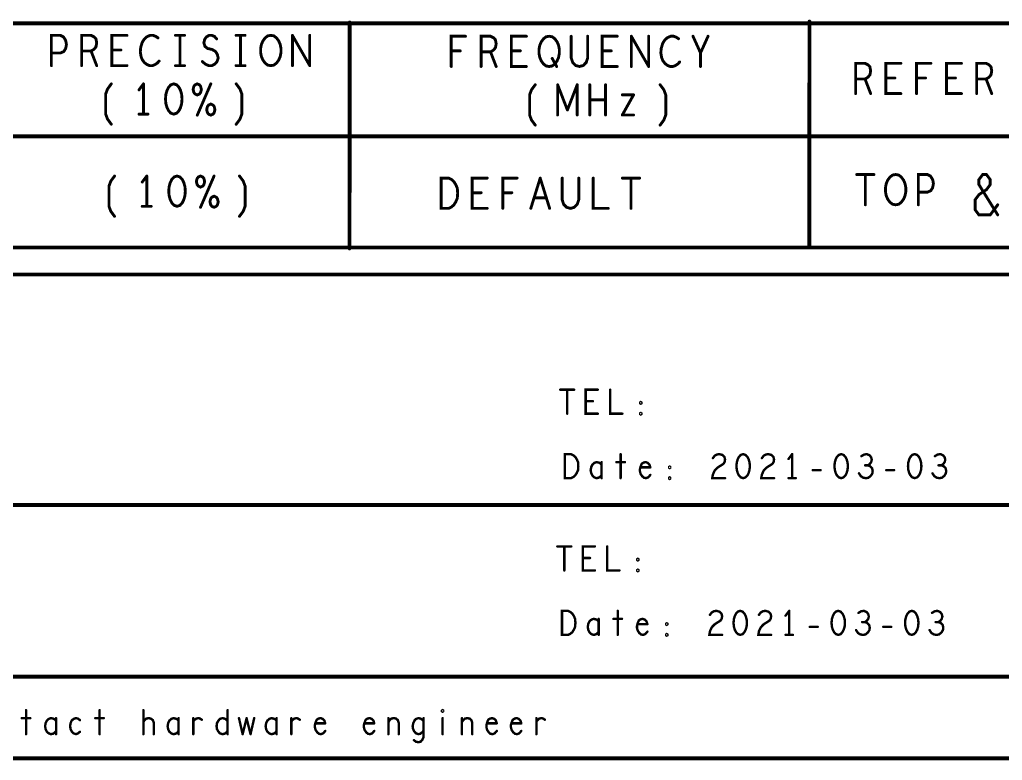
# Model space of a CAD drawing. Header units: millimetres. Extents: x 3362 to 3827, y -139 to 191.
# Drawn here: x 3708.8 to 3760.8, y -57.9 to -18.7 of the extents above; entities that cross this region are included whole.
import ezdxf

# ---------------------------------------------------------------- set-up
doc = ezdxf.new("R2010")
doc.units = ezdxf.units.MM
doc.header["$LTSCALE"] = 23.1
doc.layers.get('0').update_dxf_attribs({"linetype": 'CONTINUOUS'})

# ---------------------------------------------------------------- blocks, each defined once
blk = doc.blocks.new('PAD_R1')
at = {"const_width": 0.5}
blk.add_lwpolyline([(0.25, 0, 1), (-0.25, 0, 1)], format="xyb", close=True, dxfattribs=at)

msp = doc.modelspace()

# ---------------------------------------------------------------- linework, layer by layer
for points, const_width in [([(3781.991, -18.907), (3660.16, -18.896)], 0.203), ([(3726.272, -18.856), (3726.264, -30.8)], 0.203), ([(3750.577, -18.81), (3750.57, -30.754)], 0.203), ([(3710.502, -21.139), (3710.502, -19.538), (3710.98, -19.538), (3711.139, -19.618), (3711.258, -19.805), (3711.298, -20.018), (3711.258, -20.232), (3711.159, -20.392), (3710.98, -20.472), (3710.502, -20.472)], 0.152), ([(3712.102, -21.139), (3712.102, -19.538), (3712.6, -19.538), (3712.759, -19.618), (3712.858, -19.725), (3712.898, -19.938), (3712.858, -20.152), (3712.739, -20.285), (3712.6, -20.365), (3712.102, -20.365)], 0.152), ([(3714.499, -21.139), (3713.702, -21.139), (3713.702, -19.538), (3714.499, -19.538)], 0.152), ([(3716.138, -19.672), (3716.019, -19.592), (3715.88, -19.538), (3715.721, -19.538), (3715.541, -19.618), (3715.402, -19.752), (3715.303, -19.912), (3715.223, -20.178), (3715.203, -20.418), (3715.243, -20.658), (3715.303, -20.819), (3715.422, -20.979), (3715.562, -21.085), (3715.701, -21.139), (3715.84, -21.139), (3715.979, -21.085), (3716.099, -21.005), (3716.198, -20.899)], 0.152), ([(3717.062, -19.538), (3717.54, -19.538)], 0.152), ([(3717.301, -19.538), (3717.301, -21.139)], 0.152), ([(3718.483, -20.925), (3718.643, -21.059), (3718.822, -21.139), (3718.981, -21.139), (3719.14, -21.059), (3719.259, -20.925), (3719.319, -20.738), (3719.279, -20.552), (3719.18, -20.392), (3719.001, -20.285), (3718.762, -20.232), (3718.622, -20.125), (3718.563, -19.938), (3718.603, -19.752), (3718.702, -19.618), (3718.841, -19.538), (3718.981, -19.538), (3719.12, -19.592), (3719.239, -19.725)], 0.152), ([(3720.263, -19.538), (3720.74, -19.538)], 0.152), ([(3720.501, -19.538), (3720.501, -21.139)], 0.152), ([(3723.244, -21.139), (3723.244, -19.538)], 0.152), ([(3723.244, -19.538), (3724.159, -21.139)], 0.152), ([(3724.159, -21.139), (3724.159, -19.538)], 0.152), ([(3731.639, -21.185), (3731.639, -19.585), (3732.395, -19.585)], 0.152), ([(3733.219, -21.185), (3733.219, -19.585), (3733.717, -19.585), (3733.876, -19.665), (3733.975, -19.771), (3734.015, -19.985), (3733.975, -20.198), (3733.856, -20.331), (3733.717, -20.411), (3733.219, -20.411)], 0.152), ([(3735.615, -21.185), (3734.819, -21.185), (3734.819, -19.585), (3735.615, -19.585)], 0.152), ([(3737.98, -19.585), (3737.98, -20.731), (3738.06, -20.971), (3738.219, -21.131), (3738.418, -21.185), (3738.617, -21.131), (3738.776, -20.971), (3738.855, -20.731), (3738.855, -19.585)], 0.152), ([(3740.416, -21.185), (3739.62, -21.185), (3739.62, -19.585), (3740.416, -19.585)], 0.152), ([(3741.16, -19.585), (3742.076, -21.185)], 0.152), ([(3741.16, -21.185), (3741.16, -19.585)], 0.152), ([(3742.076, -21.185), (3742.076, -19.585)], 0.152), ([(3743.656, -19.718), (3743.537, -19.638), (3743.397, -19.585), (3743.238, -19.585), (3743.059, -19.665), (3742.92, -19.798), (3742.82, -19.958), (3742.741, -20.225), (3742.721, -20.465), (3742.761, -20.705), (3742.82, -20.865), (3742.94, -21.025), (3743.079, -21.131), (3743.218, -21.185), (3743.357, -21.185), (3743.497, -21.131), (3743.616, -21.051), (3743.716, -20.945)], 0.152), ([(3744.818, -21.185), (3744.818, -20.465), (3744.42, -19.585)], 0.152), ([(3745.217, -19.585), (3744.818, -20.465)], 0.152), ([(3714.18, -20.312), (3713.702, -20.312)], 0.152), ([(3712.6, -20.365), (3712.898, -21.139)], 0.152), ([(3732.116, -20.358), (3731.639, -20.358)], 0.152), ([(3733.717, -20.411), (3734.015, -21.185)], 0.152), ([(3735.297, -20.358), (3734.819, -20.358)], 0.152), ([(3736.977, -20.758), (3737.216, -21.185)], 0.152), ([(3740.097, -20.358), (3739.62, -20.358)], 0.152), ([(3717.062, -21.139), (3717.54, -21.139)], 0.152), ([(3720.263, -21.139), (3720.74, -21.139)], 0.152), ([(3753.017, -22.617), (3753.017, -21.017), (3753.514, -21.017), (3753.673, -21.097), (3753.773, -21.204), (3753.813, -21.417), (3753.773, -21.631), (3753.653, -21.764), (3753.514, -21.844), (3753.017, -21.844)], 0.152), ([(3755.413, -22.617), (3754.617, -22.617), (3754.617, -21.017), (3755.413, -21.017)], 0.152), ([(3756.237, -22.617), (3756.237, -21.017), (3756.993, -21.017)], 0.152), ([(3758.613, -22.617), (3757.817, -22.617), (3757.817, -21.017), (3758.613, -21.017)], 0.152), ([(3759.417, -22.617), (3759.417, -21.017), (3759.915, -21.017), (3760.074, -21.097), (3760.174, -21.204), (3760.213, -21.417), (3760.174, -21.631), (3760.054, -21.764), (3759.915, -21.844), (3759.417, -21.844)], 0.152), ([(3753.514, -21.844), (3753.813, -22.617)], 0.152), ([(3755.094, -21.791), (3754.617, -21.791)], 0.152), ([(3756.715, -21.791), (3756.237, -21.791)], 0.152), ([(3758.295, -21.791), (3757.817, -21.791)], 0.152), ([(3759.915, -21.844), (3760.213, -22.617)], 0.152), ([(3713.671, -24.237), (3713.473, -23.97), (3713.373, -23.703), (3713.373, -22.636), (3713.473, -22.37), (3713.671, -22.103)], 0.152), ([(3715.371, -22.103), (3715.132, -22.423)], 0.152), ([(3715.371, -23.703), (3715.371, -22.103)], 0.152), ([(3718.214, -23.757), (3718.93, -22.103)], 0.152), ([(3720.271, -24.237), (3720.47, -23.97), (3720.57, -23.703), (3720.57, -22.636), (3720.47, -22.37), (3720.271, -22.103)], 0.152), ([(3736.081, -24.283), (3735.883, -24.016), (3735.783, -23.749), (3735.783, -22.683), (3735.883, -22.416), (3736.081, -22.149)], 0.152), ([(3737.264, -22.149), (3737.781, -23.483)], 0.152), ([(3737.264, -23.749), (3737.264, -22.149)], 0.152), ([(3737.781, -23.483), (3738.299, -22.149)], 0.152), ([(3738.299, -22.149), (3738.299, -23.749)], 0.152), ([(3738.964, -23.749), (3738.964, -22.149)], 0.152), ([(3739.799, -22.149), (3739.799, -23.749)], 0.152), ([(3742.681, -24.283), (3742.88, -24.016), (3742.98, -23.749), (3742.98, -22.683), (3742.88, -22.416), (3742.681, -22.149)], 0.152), ([(3741.28, -22.683), (3740.683, -23.749)], 0.152), ([(3740.683, -22.683), (3741.28, -22.683)], 0.152), ([(3739.799, -22.949), (3738.964, -22.949)], 0.152), ([(3715.132, -23.703), (3715.61, -23.703)], 0.152), ([(3740.683, -23.749), (3741.28, -23.749)], 0.152), ([(3660.145, -24.875), (3777.874, -24.875)], 0.203), ([(3781.988, -24.875), (3660.145, -24.875)], 0.203), ([(3713.844, -29.107), (3713.645, -28.841), (3713.546, -28.574), (3713.546, -27.507), (3713.645, -27.24), (3713.844, -26.974)], 0.152), ([(3715.544, -26.974), (3715.305, -27.294)], 0.152), ([(3715.544, -28.574), (3715.544, -26.974)], 0.152), ([(3718.386, -28.627), (3719.102, -26.974)], 0.152), ([(3720.444, -29.107), (3720.643, -28.841), (3720.742, -28.574), (3720.742, -27.507), (3720.643, -27.24), (3720.444, -26.974)], 0.152), ([(3733.541, -28.685), (3732.745, -28.685), (3732.745, -27.084), (3733.541, -27.084)], 0.152), ([(3734.365, -28.685), (3734.365, -27.084), (3735.121, -27.084)], 0.152), ([(3735.846, -28.685), (3736.343, -27.084)], 0.152), ([(3736.343, -27.084), (3736.841, -28.685)], 0.152), ([(3737.506, -27.084), (3737.506, -28.231), (3737.585, -28.471), (3737.745, -28.631), (3737.943, -28.685), (3738.142, -28.631), (3738.302, -28.471), (3738.381, -28.231), (3738.381, -27.084)], 0.152), ([(3739.146, -27.084), (3739.146, -28.685), (3739.942, -28.685)], 0.152), ([(3740.686, -27.084), (3741.602, -27.084)], 0.152), ([(3741.144, -27.084), (3741.144, -28.685)], 0.152), ([(3753.075, -26.895), (3753.99, -26.895)], 0.152), ([(3753.533, -26.895), (3753.533, -28.495)], 0.152), ([(3756.335, -28.495), (3756.335, -26.895), (3756.813, -26.895), (3756.972, -26.975), (3757.091, -27.162), (3757.131, -27.375), (3757.091, -27.588), (3756.992, -27.748), (3756.813, -27.828), (3756.335, -27.828)], 0.152), ([(3760.53, -29.029), (3759.536, -27.428), (3759.536, -27.162), (3759.735, -26.895), (3759.934, -26.895), (3760.132, -27.162), (3760.132, -27.428), (3759.934, -27.695), (3759.536, -27.962), (3759.337, -28.228), (3759.337, -28.762), (3759.536, -29.029), (3760.132, -29.029), (3760.53, -28.495)], 0.152), ([(3733.222, -27.858), (3732.745, -27.858)], 0.152), ([(3734.843, -27.858), (3734.365, -27.858)], 0.152), ([(3736.662, -28.125), (3736.025, -28.125)], 0.152), ([(3715.305, -28.574), (3715.782, -28.574)], 0.152), ([(3781.986, -30.754), (3660.375, -30.754)], 0.203), ([(3660.281, -32.176), (3782.1, -32.176)], 0.203), ([(3737.402, -38.268), (3738.142, -38.268)], 0.127), ([(3737.772, -38.268), (3737.772, -39.538)], 0.127), ([(3739.389, -39.538), (3738.746, -39.538), (3738.746, -38.268), (3739.389, -38.268)], 0.127), ([(3740.041, -38.268), (3740.041, -39.538), (3740.685, -39.538)], 0.127), ([(3739.132, -38.882), (3738.746, -38.882)], 0.127), ([(3739.589, -42.247), (3739.525, -42.162), (3739.429, -42.12), (3739.316, -42.099), (3739.203, -42.141), (3739.107, -42.226), (3739.043, -42.353), (3739.01, -42.522), (3739.043, -42.691), (3739.107, -42.818), (3739.203, -42.903), (3739.316, -42.945), (3739.429, -42.924), (3739.525, -42.861), (3739.589, -42.776)], 0.127), ([(3739.589, -42.945), (3739.589, -42.099)], 0.127), ([(3740.37, -42.099), (3740.821, -42.099)], 0.127), ([(3740.595, -41.675), (3740.595, -42.945)], 0.127), ([(3742.164, -42.374), (3742.116, -42.226), (3742.035, -42.141), (3741.923, -42.099), (3741.81, -42.12), (3741.714, -42.183), (3741.649, -42.332), (3741.617, -42.459), (3741.617, -42.586), (3741.649, -42.713), (3741.73, -42.84), (3741.826, -42.924), (3741.939, -42.945), (3742.051, -42.903), (3742.164, -42.776)], 0.127), ([(3745.471, -41.887), (3745.568, -41.76), (3745.68, -41.697), (3745.809, -41.675), (3745.97, -41.718), (3746.082, -41.824), (3746.115, -41.951), (3746.099, -42.078), (3746.034, -42.183), (3745.713, -42.395), (3745.568, -42.543), (3745.471, -42.755), (3745.439, -42.945), (3746.115, -42.945)], 0.127), ([(3748.062, -41.887), (3748.159, -41.76), (3748.271, -41.697), (3748.4, -41.675), (3748.561, -41.718), (3748.673, -41.824), (3748.705, -41.951), (3748.689, -42.078), (3748.625, -42.183), (3748.303, -42.395), (3748.159, -42.543), (3748.062, -42.755), (3748.03, -42.945), (3748.705, -42.945)], 0.127), ([(3749.663, -41.675), (3749.47, -41.929)], 0.127), ([(3749.663, -42.945), (3749.663, -41.675)], 0.127), ([(3753.662, -42.268), (3753.758, -42.205), (3753.839, -42.099), (3753.871, -41.972), (3753.839, -41.845), (3753.758, -41.739), (3753.613, -41.675), (3753.469, -41.697), (3753.324, -41.781)], 0.127), ([(3757.548, -42.268), (3757.644, -42.205), (3757.725, -42.099), (3757.757, -41.972), (3757.725, -41.845), (3757.644, -41.739), (3757.5, -41.675), (3757.355, -41.697), (3757.21, -41.781)], 0.127), ([(3741.649, -42.374), (3742.164, -42.374)], 0.127), ([(3750.749, -42.522), (3751.167, -42.522)], 0.127), ([(3753.195, -42.691), (3753.292, -42.84), (3753.42, -42.924), (3753.565, -42.945), (3753.694, -42.924), (3753.823, -42.818), (3753.903, -42.691), (3753.919, -42.564), (3753.887, -42.416), (3753.775, -42.31), (3753.662, -42.268), (3753.517, -42.268)], 0.127), ([(3754.636, -42.522), (3755.054, -42.522)], 0.127), ([(3757.082, -42.691), (3757.178, -42.84), (3757.307, -42.924), (3757.451, -42.945), (3757.58, -42.924), (3757.709, -42.818), (3757.789, -42.691), (3757.806, -42.564), (3757.773, -42.416), (3757.661, -42.31), (3757.548, -42.268), (3757.403, -42.268)], 0.127), ([(3749.47, -42.945), (3749.856, -42.945)], 0.127), ([(3660.281, -44.368), (3782.1, -44.368)], 0.203), ([(3737.248, -46.553), (3737.988, -46.553)], 0.127), ([(3737.618, -46.553), (3737.618, -47.823)], 0.127), ([(3739.235, -47.823), (3738.591, -47.823), (3738.591, -46.553), (3739.235, -46.553)], 0.127), ([(3739.887, -46.553), (3739.887, -47.823), (3740.53, -47.823)], 0.127), ([(3738.977, -47.167), (3738.591, -47.167)], 0.127), ([(3739.435, -50.532), (3739.37, -50.447), (3739.274, -50.405), (3739.161, -50.384), (3739.049, -50.426), (3738.952, -50.511), (3738.888, -50.638), (3738.856, -50.807), (3738.888, -50.976), (3738.952, -51.103), (3739.049, -51.188), (3739.161, -51.23), (3739.274, -51.209), (3739.37, -51.146), (3739.435, -51.061)], 0.127), ([(3739.435, -51.23), (3739.435, -50.384)], 0.127), ([(3740.215, -50.384), (3740.666, -50.384)], 0.127), ([(3740.441, -49.96), (3740.441, -51.23)], 0.127), ([(3742.01, -50.659), (3741.961, -50.511), (3741.881, -50.426), (3741.768, -50.384), (3741.655, -50.405), (3741.559, -50.468), (3741.495, -50.617), (3741.462, -50.744), (3741.462, -50.871), (3741.495, -50.998), (3741.575, -51.125), (3741.672, -51.209), (3741.784, -51.23), (3741.897, -51.188), (3742.01, -51.061)], 0.127), ([(3745.317, -50.172), (3745.413, -50.045), (3745.526, -49.982), (3745.654, -49.96), (3745.815, -50.003), (3745.928, -50.109), (3745.96, -50.236), (3745.944, -50.363), (3745.879, -50.468), (3745.558, -50.68), (3745.413, -50.828), (3745.317, -51.04), (3745.284, -51.23), (3745.96, -51.23)], 0.127), ([(3747.907, -50.172), (3748.004, -50.045), (3748.116, -49.982), (3748.245, -49.96), (3748.406, -50.003), (3748.519, -50.109), (3748.551, -50.236), (3748.535, -50.363), (3748.47, -50.468), (3748.149, -50.68), (3748.004, -50.828), (3747.907, -51.04), (3747.875, -51.23), (3748.551, -51.23)], 0.127), ([(3749.508, -49.96), (3749.315, -50.214)], 0.127), ([(3749.508, -51.23), (3749.508, -49.96)], 0.127), ([(3753.507, -50.553), (3753.604, -50.49), (3753.684, -50.384), (3753.716, -50.257), (3753.684, -50.13), (3753.604, -50.024), (3753.459, -49.96), (3753.314, -49.982), (3753.169, -50.066)], 0.127), ([(3757.393, -50.553), (3757.49, -50.49), (3757.57, -50.384), (3757.603, -50.257), (3757.57, -50.13), (3757.49, -50.024), (3757.345, -49.96), (3757.2, -49.982), (3757.055, -50.066)], 0.127), ([(3741.495, -50.659), (3742.01, -50.659)], 0.127), ([(3750.595, -50.807), (3751.013, -50.807)], 0.127), ([(3753.041, -50.976), (3753.137, -51.125), (3753.266, -51.209), (3753.411, -51.23), (3753.539, -51.209), (3753.668, -51.103), (3753.748, -50.976), (3753.765, -50.849), (3753.732, -50.701), (3753.62, -50.595), (3753.507, -50.553), (3753.362, -50.553)], 0.127), ([(3754.481, -50.807), (3754.899, -50.807)], 0.127), ([(3756.927, -50.976), (3757.023, -51.125), (3757.152, -51.209), (3757.297, -51.23), (3757.426, -51.209), (3757.554, -51.103), (3757.635, -50.976), (3757.651, -50.849), (3757.619, -50.701), (3757.506, -50.595), (3757.393, -50.553), (3757.248, -50.553)], 0.127), ([(3749.315, -51.23), (3749.701, -51.23)], 0.127), ([(3660.281, -53.443), (3782.1, -53.443)], 0.203), ([(3782.1, -57.761), (3660.281, -57.761), (3660.281, -53.443)], 0.203), ([(3708.937, -55.632), (3709.388, -55.632)], 0.127), ([(3709.163, -55.209), (3709.163, -56.479)], 0.127), ([(3710.748, -55.78), (3710.683, -55.696), (3710.587, -55.653), (3710.474, -55.632), (3710.362, -55.674), (3710.265, -55.759), (3710.201, -55.886), (3710.169, -56.055), (3710.201, -56.225), (3710.265, -56.352), (3710.362, -56.436), (3710.474, -56.479), (3710.587, -56.458), (3710.683, -56.394), (3710.748, -56.309)], 0.127), ([(3710.748, -56.479), (3710.748, -55.632)], 0.127), ([(3712.011, -55.738), (3711.898, -55.653), (3711.802, -55.632), (3711.673, -55.674), (3711.576, -55.759), (3711.512, -55.907), (3711.496, -56.055), (3711.512, -56.204), (3711.576, -56.331), (3711.673, -56.436), (3711.802, -56.479), (3711.914, -56.436), (3712.011, -56.352)], 0.127), ([(3712.824, -55.632), (3713.274, -55.632)], 0.127), ([(3713.049, -55.209), (3713.049, -56.479)], 0.127), ([(3715.366, -56.479), (3715.366, -55.209)], 0.127), ([(3715.366, -55.823), (3715.447, -55.717), (3715.527, -55.653), (3715.656, -55.632), (3715.752, -55.653), (3715.865, -55.738), (3715.913, -55.865), (3715.913, -56.479)], 0.127), ([(3717.225, -55.78), (3717.16, -55.696), (3717.064, -55.653), (3716.951, -55.632), (3716.839, -55.674), (3716.742, -55.759), (3716.678, -55.886), (3716.646, -56.055), (3716.678, -56.225), (3716.742, -56.352), (3716.839, -56.436), (3716.951, -56.479), (3717.064, -56.458), (3717.16, -56.394), (3717.225, -56.309)], 0.127), ([(3717.225, -56.479), (3717.225, -55.632)], 0.127), ([(3718.005, -55.801), (3718.086, -55.717), (3718.166, -55.653), (3718.279, -55.632), (3718.359, -55.653), (3718.456, -55.717)], 0.127), ([(3718.005, -56.479), (3718.005, -55.632)], 0.127), ([(3719.815, -56.288), (3719.751, -56.394), (3719.655, -56.458), (3719.542, -56.479), (3719.413, -56.436), (3719.317, -56.331), (3719.252, -56.204), (3719.236, -56.055), (3719.252, -55.907), (3719.317, -55.78), (3719.413, -55.674), (3719.542, -55.632), (3719.655, -55.653), (3719.735, -55.696), (3719.815, -55.78)], 0.127), ([(3719.815, -55.209), (3719.815, -56.479)], 0.127), ([(3720.419, -55.632), (3720.612, -56.479)], 0.127), ([(3720.612, -56.479), (3720.821, -55.632)], 0.127), ([(3720.821, -55.632), (3721.03, -56.479)], 0.127), ([(3721.03, -56.479), (3721.223, -55.632)], 0.127), ([(3722.406, -55.78), (3722.342, -55.696), (3722.246, -55.653), (3722.133, -55.632), (3722.02, -55.674), (3721.924, -55.759), (3721.859, -55.886), (3721.827, -56.055), (3721.859, -56.225), (3721.924, -56.352), (3722.02, -56.436), (3722.133, -56.479), (3722.246, -56.458), (3722.342, -56.394), (3722.406, -56.309)], 0.127), ([(3722.406, -56.479), (3722.406, -55.632)], 0.127), ([(3723.187, -55.801), (3723.267, -55.717), (3723.348, -55.653), (3723.46, -55.632), (3723.541, -55.653), (3723.637, -55.717)], 0.127), ([(3723.187, -56.479), (3723.187, -55.632)], 0.127), ([(3724.981, -55.907), (3724.933, -55.759), (3724.852, -55.674), (3724.74, -55.632), (3724.627, -55.653), (3724.53, -55.717), (3724.466, -55.865), (3724.434, -55.992), (3724.434, -56.119), (3724.466, -56.246), (3724.547, -56.373), (3724.643, -56.458), (3724.756, -56.479), (3724.868, -56.436), (3724.981, -56.309)], 0.127), ([(3727.572, -55.907), (3727.524, -55.759), (3727.443, -55.674), (3727.331, -55.632), (3727.218, -55.653), (3727.121, -55.717), (3727.057, -55.865), (3727.025, -55.992), (3727.025, -56.119), (3727.057, -56.246), (3727.138, -56.373), (3727.234, -56.458), (3727.347, -56.479), (3727.459, -56.436), (3727.572, -56.309)], 0.127), ([(3728.32, -55.844), (3728.385, -55.738), (3728.481, -55.653), (3728.61, -55.632), (3728.723, -55.653), (3728.819, -55.738), (3728.867, -55.886), (3728.867, -56.479)], 0.127), ([(3728.32, -56.479), (3728.32, -55.632)], 0.127), ([(3730.179, -55.801), (3730.114, -55.717), (3730.018, -55.653), (3729.905, -55.632), (3729.777, -55.674), (3729.696, -55.759), (3729.632, -55.907), (3729.6, -56.055), (3729.616, -56.182), (3729.68, -56.331), (3729.777, -56.436), (3729.905, -56.479), (3730.002, -56.458), (3730.114, -56.373), (3730.179, -56.288)], 0.127), ([(3729.664, -56.796), (3729.777, -56.881), (3729.905, -56.902), (3730.018, -56.881), (3730.114, -56.775), (3730.179, -56.627), (3730.179, -55.632)], 0.127), ([(3731.185, -55.632), (3731.185, -56.479)], 0.127), ([(3732.206, -55.844), (3732.271, -55.738), (3732.367, -55.653), (3732.496, -55.632), (3732.609, -55.653), (3732.705, -55.738), (3732.753, -55.886), (3732.753, -56.479)], 0.127), ([(3732.206, -56.479), (3732.206, -55.632)], 0.127), ([(3734.049, -55.907), (3734.001, -55.759), (3733.92, -55.674), (3733.808, -55.632), (3733.695, -55.653), (3733.598, -55.717), (3733.534, -55.865), (3733.502, -55.992), (3733.502, -56.119), (3733.534, -56.246), (3733.615, -56.373), (3733.711, -56.458), (3733.824, -56.479), (3733.936, -56.436), (3734.049, -56.309)], 0.127), ([(3735.344, -55.907), (3735.296, -55.759), (3735.216, -55.674), (3735.103, -55.632), (3734.99, -55.653), (3734.894, -55.717), (3734.829, -55.865), (3734.797, -55.992), (3734.797, -56.119), (3734.829, -56.246), (3734.91, -56.373), (3735.006, -56.458), (3735.119, -56.479), (3735.232, -56.436), (3735.344, -56.309)], 0.127), ([(3736.141, -55.801), (3736.221, -55.717), (3736.302, -55.653), (3736.414, -55.632), (3736.495, -55.653), (3736.591, -55.717)], 0.127), ([(3736.141, -56.479), (3736.141, -55.632)], 0.127), ([(3724.466, -55.907), (3724.981, -55.907)], 0.127), ([(3727.057, -55.907), (3727.572, -55.907)], 0.127), ([(3733.534, -55.907), (3734.049, -55.907)], 0.127), ([(3734.829, -55.907), (3735.344, -55.907)], 0.127)]:
    msp.add_lwpolyline(points, dxfattribs=dict(const_width=const_width))
for points, const_width in [([(3722.101, -21.139), (3721.942, -21.112), (3721.803, -21.005), (3721.684, -20.845), (3721.604, -20.658), (3721.564, -20.445), (3721.564, -20.232), (3721.604, -20.018), (3721.684, -19.832), (3721.803, -19.672), (3721.942, -19.565), (3722.101, -19.538), (3722.261, -19.565), (3722.4, -19.672), (3722.519, -19.832), (3722.599, -20.018), (3722.639, -20.232), (3722.639, -20.445), (3722.599, -20.658), (3722.519, -20.845), (3722.4, -21.005), (3722.261, -21.112)], 0.152), ([(3736.817, -21.185), (3736.658, -21.158), (3736.519, -21.051), (3736.4, -20.891), (3736.32, -20.705), (3736.28, -20.491), (3736.28, -20.278), (3736.32, -20.065), (3736.4, -19.878), (3736.519, -19.718), (3736.658, -19.611), (3736.817, -19.585), (3736.977, -19.611), (3737.116, -19.718), (3737.235, -19.878), (3737.315, -20.065), (3737.355, -20.278), (3737.355, -20.491), (3737.315, -20.705), (3737.235, -20.891), (3737.116, -21.051), (3736.977, -21.158)], 0.152), ([(3716.971, -22.103), (3716.812, -22.156), (3716.693, -22.29), (3716.613, -22.45), (3716.554, -22.663), (3716.534, -22.903), (3716.554, -23.143), (3716.613, -23.356), (3716.693, -23.516), (3716.812, -23.65), (3716.971, -23.703), (3717.131, -23.65), (3717.25, -23.516), (3717.33, -23.356), (3717.389, -23.143), (3717.409, -22.903), (3717.389, -22.663), (3717.33, -22.45), (3717.25, -22.29), (3717.131, -22.156)], 0.152), ([(3718.214, -22.103), (3718.094, -22.156), (3718.034, -22.236), (3717.995, -22.396), (3718.034, -22.556), (3718.094, -22.636), (3718.214, -22.69), (3718.333, -22.636), (3718.393, -22.556), (3718.432, -22.396), (3718.393, -22.236), (3718.333, -22.156)], 0.152), ([(3718.93, -23.17), (3718.81, -23.223), (3718.751, -23.303), (3718.711, -23.463), (3718.751, -23.623), (3718.81, -23.703), (3718.93, -23.757), (3719.049, -23.703), (3719.109, -23.623), (3719.149, -23.463), (3719.109, -23.303), (3719.049, -23.223)], 0.152), ([(3717.144, -26.974), (3716.985, -27.027), (3716.865, -27.16), (3716.786, -27.32), (3716.726, -27.534), (3716.706, -27.774), (3716.726, -28.014), (3716.786, -28.227), (3716.865, -28.387), (3716.985, -28.521), (3717.144, -28.574), (3717.303, -28.521), (3717.423, -28.387), (3717.502, -28.227), (3717.562, -28.014), (3717.582, -27.774), (3717.562, -27.534), (3717.502, -27.32), (3717.423, -27.16), (3717.303, -27.027)], 0.152), ([(3718.386, -26.974), (3718.267, -27.027), (3718.207, -27.107), (3718.167, -27.267), (3718.207, -27.427), (3718.267, -27.507), (3718.386, -27.56), (3718.505, -27.507), (3718.565, -27.427), (3718.605, -27.267), (3718.565, -27.107), (3718.505, -27.027)], 0.152), ([(3731.105, -28.685), (3731.105, -27.084), (3731.503, -27.084), (3731.662, -27.164), (3731.781, -27.271), (3731.881, -27.431), (3731.961, -27.618), (3731.98, -27.885), (3731.961, -28.151), (3731.881, -28.338), (3731.781, -28.498), (3731.662, -28.605), (3731.503, -28.685)], 0.152), ([(3755.133, -28.495), (3754.974, -28.468), (3754.834, -28.362), (3754.715, -28.202), (3754.636, -28.015), (3754.596, -27.802), (3754.596, -27.588), (3754.636, -27.375), (3754.715, -27.188), (3754.834, -27.028), (3754.974, -26.922), (3755.133, -26.895), (3755.292, -26.922), (3755.431, -27.028), (3755.551, -27.188), (3755.63, -27.375), (3755.67, -27.588), (3755.67, -27.802), (3755.63, -28.015), (3755.551, -28.202), (3755.431, -28.362), (3755.292, -28.468)], 0.152), ([(3719.102, -28.04), (3718.983, -28.094), (3718.923, -28.174), (3718.883, -28.334), (3718.923, -28.494), (3718.983, -28.574), (3719.102, -28.627), (3719.222, -28.574), (3719.281, -28.494), (3719.321, -28.334), (3719.281, -28.174), (3719.222, -28.094)], 0.152), ([(3741.658, -39.009), (3741.626, -38.988), (3741.626, -38.946), (3741.658, -38.924), (3741.691, -38.946), (3741.691, -38.988)], 0.127), ([(3741.658, -39.581), (3741.626, -39.559), (3741.626, -39.517), (3741.658, -39.496), (3741.691, -39.517), (3741.691, -39.559)], 0.127), ([(3737.651, -42.945), (3737.651, -41.675), (3737.972, -41.675), (3738.101, -41.739), (3738.197, -41.824), (3738.278, -41.951), (3738.342, -42.099), (3738.358, -42.31), (3738.342, -42.522), (3738.278, -42.67), (3738.197, -42.797), (3738.101, -42.882), (3737.972, -42.945)], 0.127), ([(3747.072, -41.675), (3746.943, -41.718), (3746.847, -41.824), (3746.783, -41.951), (3746.734, -42.12), (3746.718, -42.31), (3746.734, -42.501), (3746.783, -42.67), (3746.847, -42.797), (3746.943, -42.903), (3747.072, -42.945), (3747.201, -42.903), (3747.298, -42.797), (3747.362, -42.67), (3747.41, -42.501), (3747.426, -42.31), (3747.41, -42.12), (3747.362, -41.951), (3747.298, -41.824), (3747.201, -41.718)], 0.127), ([(3752.254, -41.675), (3752.125, -41.718), (3752.029, -41.824), (3751.964, -41.951), (3751.916, -42.12), (3751.9, -42.31), (3751.916, -42.501), (3751.964, -42.67), (3752.029, -42.797), (3752.125, -42.903), (3752.254, -42.945), (3752.383, -42.903), (3752.479, -42.797), (3752.543, -42.67), (3752.592, -42.501), (3752.608, -42.31), (3752.592, -42.12), (3752.543, -41.951), (3752.479, -41.824), (3752.383, -41.718)], 0.127), ([(3756.14, -41.675), (3756.011, -41.718), (3755.915, -41.824), (3755.85, -41.951), (3755.802, -42.12), (3755.786, -42.31), (3755.802, -42.501), (3755.85, -42.67), (3755.915, -42.797), (3756.011, -42.903), (3756.14, -42.945), (3756.269, -42.903), (3756.365, -42.797), (3756.43, -42.67), (3756.478, -42.501), (3756.494, -42.31), (3756.478, -42.12), (3756.43, -41.951), (3756.365, -41.824), (3756.269, -41.718)], 0.127), ([(3743.186, -42.416), (3743.154, -42.395), (3743.154, -42.353), (3743.186, -42.332), (3743.218, -42.353), (3743.218, -42.395)], 0.127), ([(3743.186, -42.988), (3743.154, -42.967), (3743.154, -42.924), (3743.186, -42.903), (3743.218, -42.924), (3743.218, -42.967)], 0.127), ([(3741.504, -47.294), (3741.472, -47.273), (3741.472, -47.231), (3741.504, -47.209), (3741.536, -47.231), (3741.536, -47.273)], 0.127), ([(3741.504, -47.866), (3741.472, -47.844), (3741.472, -47.802), (3741.504, -47.781), (3741.536, -47.802), (3741.536, -47.844)], 0.127), ([(3737.496, -51.23), (3737.496, -49.96), (3737.817, -49.96), (3737.946, -50.024), (3738.043, -50.109), (3738.123, -50.236), (3738.188, -50.384), (3738.204, -50.595), (3738.188, -50.807), (3738.123, -50.955), (3738.043, -51.082), (3737.946, -51.167), (3737.817, -51.23)], 0.127), ([(3746.918, -49.96), (3746.789, -50.003), (3746.692, -50.109), (3746.628, -50.236), (3746.58, -50.405), (3746.564, -50.595), (3746.58, -50.786), (3746.628, -50.955), (3746.692, -51.082), (3746.789, -51.188), (3746.918, -51.23), (3747.046, -51.188), (3747.143, -51.082), (3747.207, -50.955), (3747.255, -50.786), (3747.271, -50.595), (3747.255, -50.405), (3747.207, -50.236), (3747.143, -50.109), (3747.046, -50.003)], 0.127), ([(3752.099, -49.96), (3751.97, -50.003), (3751.874, -50.109), (3751.81, -50.236), (3751.761, -50.405), (3751.745, -50.595), (3751.761, -50.786), (3751.81, -50.955), (3751.874, -51.082), (3751.97, -51.188), (3752.099, -51.23), (3752.228, -51.188), (3752.324, -51.082), (3752.389, -50.955), (3752.437, -50.786), (3752.453, -50.595), (3752.437, -50.405), (3752.389, -50.236), (3752.324, -50.109), (3752.228, -50.003)], 0.127), ([(3755.985, -49.96), (3755.857, -50.003), (3755.76, -50.109), (3755.696, -50.236), (3755.648, -50.405), (3755.632, -50.595), (3755.648, -50.786), (3755.696, -50.955), (3755.76, -51.082), (3755.857, -51.188), (3755.985, -51.23), (3756.114, -51.188), (3756.211, -51.082), (3756.275, -50.955), (3756.323, -50.786), (3756.339, -50.595), (3756.323, -50.405), (3756.275, -50.236), (3756.211, -50.109), (3756.114, -50.003)], 0.127), ([(3743.031, -50.701), (3742.999, -50.68), (3742.999, -50.638), (3743.031, -50.617), (3743.064, -50.638), (3743.064, -50.68)], 0.127), ([(3743.031, -51.273), (3742.999, -51.252), (3742.999, -51.209), (3743.031, -51.188), (3743.064, -51.209), (3743.064, -51.252)], 0.127), ([(3731.185, -55.293), (3731.152, -55.272), (3731.152, -55.23), (3731.185, -55.209), (3731.217, -55.23), (3731.217, -55.272)], 0.127)]:
    msp.add_lwpolyline(points, close=True, dxfattribs=dict(const_width=const_width))

# ---------------------------------------------------------------- block references
for p, xscale, yscale in [((3726.272, -18.856), 0.2032, 0.2032), ((3750.577, -18.81), 0.2032, 0.2032), ((3714.499, -19.538), 0.1524, 0.1524), ((3716.138, -19.672), 0.1524, 0.1524), ((3717.062, -19.538), 0.1524, 0.1524), ((3717.301, -19.538), 0.1524, 0.1524), ((3717.54, -19.538), 0.1524, 0.1524), ((3719.239, -19.725), 0.1524, 0.1524), ((3720.263, -19.538), 0.1524, 0.1524), ((3720.501, -19.538), 0.1524, 0.1524), ((3720.74, -19.538), 0.1524, 0.1524), ((3723.244, -19.538), 0.1524, 0.1524), ((3723.244, -19.538), 0.1524, 0.1524), ((3724.159, -19.538), 0.1524, 0.1524), ((3732.395, -19.585), 0.1524, 0.1524), ((3735.615, -19.585), 0.1524, 0.1524), ((3737.98, -19.585), 0.1524, 0.1524), ((3738.855, -19.585), 0.1524, 0.1524), ((3740.416, -19.585), 0.1524, 0.1524), ((3741.16, -19.585), 0.1524, 0.1524), ((3741.16, -19.585), 0.1524, 0.1524), ((3742.076, -19.585), 0.1524, 0.1524), ((3743.656, -19.718), 0.1524, 0.1524), ((3744.42, -19.585), 0.1524, 0.1524), ((3745.217, -19.585), 0.1524, 0.1524), ((3713.702, -20.312), 0.1524, 0.1524), ((3714.18, -20.312), 0.1524, 0.1524), ((3710.502, -20.472), 0.1524, 0.1524), ((3712.102, -20.365), 0.1524, 0.1524), ((3712.6, -20.365), 0.1524, 0.1524), ((3731.639, -20.358), 0.1524, 0.1524), ((3732.116, -20.358), 0.1524, 0.1524), ((3733.219, -20.411), 0.1524, 0.1524), ((3733.717, -20.411), 0.1524, 0.1524), ((3734.819, -20.358), 0.1524, 0.1524), ((3735.297, -20.358), 0.1524, 0.1524), ((3736.977, -20.758), 0.1524, 0.1524), ((3739.62, -20.358), 0.1524, 0.1524), ((3740.097, -20.358), 0.1524, 0.1524), ((3744.818, -20.465), 0.1524, 0.1524), ((3710.502, -21.139), 0.1524, 0.1524), ((3712.102, -21.139), 0.1524, 0.1524), ((3712.898, -21.139), 0.1524, 0.1524), ((3714.499, -21.139), 0.1524, 0.1524), ((3716.198, -20.899), 0.1524, 0.1524), ((3717.062, -21.139), 0.1524, 0.1524), ((3717.301, -21.139), 0.1524, 0.1524), ((3717.54, -21.139), 0.1524, 0.1524), ((3718.483, -20.925), 0.1524, 0.1524), ((3720.263, -21.139), 0.1524, 0.1524), ((3720.501, -21.139), 0.1524, 0.1524), ((3720.74, -21.139), 0.1524, 0.1524), ((3723.244, -21.139), 0.1524, 0.1524), ((3724.159, -21.139), 0.1524, 0.1524), ((3724.159, -21.139), 0.1524, 0.1524), ((3731.639, -21.185), 0.1524, 0.1524), ((3733.219, -21.185), 0.1524, 0.1524), ((3734.015, -21.185), 0.1524, 0.1524), ((3735.615, -21.185), 0.1524, 0.1524), ((3737.216, -21.185), 0.1524, 0.1524), ((3740.416, -21.185), 0.1524, 0.1524), ((3741.16, -21.185), 0.1524, 0.1524), ((3742.076, -21.185), 0.1524, 0.1524), ((3742.076, -21.185), 0.1524, 0.1524), ((3743.716, -20.945), 0.1524, 0.1524), ((3744.818, -21.185), 0.1524, 0.1524), ((3755.413, -21.017), 0.1524, 0.1524), ((3756.993, -21.017), 0.1524, 0.1524), ((3758.613, -21.017), 0.1524, 0.1524), ((3753.017, -21.844), 0.1524, 0.1524), ((3753.514, -21.844), 0.1524, 0.1524), ((3754.617, -21.791), 0.1524, 0.1524), ((3755.094, -21.791), 0.1524, 0.1524), ((3756.237, -21.791), 0.1524, 0.1524), ((3756.715, -21.791), 0.1524, 0.1524), ((3757.817, -21.791), 0.1524, 0.1524), ((3758.295, -21.791), 0.1524, 0.1524), ((3759.417, -21.844), 0.1524, 0.1524), ((3759.915, -21.844), 0.1524, 0.1524), ((3713.671, -22.103), 0.1524, 0.1524), ((3715.371, -22.103), 0.1524, 0.1524), ((3715.371, -22.103), 0.1524, 0.1524), ((3718.93, -22.103), 0.1524, 0.1524), ((3720.271, -22.103), 0.1524, 0.1524), ((3736.081, -22.149), 0.1524, 0.1524), ((3737.264, -22.149), 0.1524, 0.1524), ((3737.264, -22.149), 0.1524, 0.1524), ((3738.299, -22.149), 0.1524, 0.1524), ((3738.299, -22.149), 0.1524, 0.1524), ((3738.964, -22.149), 0.1524, 0.1524), ((3739.799, -22.149), 0.1524, 0.1524), ((3742.681, -22.149), 0.1524, 0.1524), ((3715.132, -22.423), 0.1524, 0.1524), ((3740.683, -22.683), 0.1524, 0.1524), ((3741.28, -22.683), 0.1524, 0.1524), ((3741.28, -22.683), 0.1524, 0.1524), ((3753.017, -22.617), 0.1524, 0.1524), ((3753.813, -22.617), 0.1524, 0.1524), ((3755.413, -22.617), 0.1524, 0.1524), ((3756.237, -22.617), 0.1524, 0.1524), ((3758.613, -22.617), 0.1524, 0.1524), ((3759.417, -22.617), 0.1524, 0.1524), ((3760.213, -22.617), 0.1524, 0.1524), ((3738.964, -22.949), 0.1524, 0.1524), ((3739.799, -22.949), 0.1524, 0.1524), ((3715.132, -23.703), 0.1524, 0.1524), ((3715.371, -23.703), 0.1524, 0.1524), ((3715.61, -23.703), 0.1524, 0.1524), ((3718.214, -23.757), 0.1524, 0.1524), ((3737.264, -23.749), 0.1524, 0.1524), ((3737.781, -23.483), 0.1524, 0.1524), ((3737.781, -23.483), 0.1524, 0.1524), ((3738.299, -23.749), 0.1524, 0.1524), ((3738.964, -23.749), 0.1524, 0.1524), ((3739.799, -23.749), 0.1524, 0.1524), ((3740.683, -23.749), 0.1524, 0.1524), ((3740.683, -23.749), 0.1524, 0.1524), ((3741.28, -23.749), 0.1524, 0.1524), ((3713.671, -24.237), 0.1524, 0.1524), ((3720.271, -24.237), 0.1524, 0.1524), ((3736.081, -24.283), 0.1524, 0.1524), ((3742.681, -24.283), 0.1524, 0.1524), ((3713.844, -26.974), 0.1524, 0.1524), ((3715.544, -26.974), 0.1524, 0.1524), ((3715.544, -26.974), 0.1524, 0.1524), ((3719.102, -26.974), 0.1524, 0.1524), ((3720.444, -26.974), 0.1524, 0.1524), ((3733.541, -27.084), 0.1524, 0.1524), ((3735.121, -27.084), 0.1524, 0.1524), ((3736.343, -27.084), 0.1524, 0.1524), ((3736.343, -27.084), 0.1524, 0.1524), ((3737.506, -27.084), 0.1524, 0.1524), ((3738.381, -27.084), 0.1524, 0.1524), ((3739.146, -27.084), 0.1524, 0.1524), ((3740.686, -27.084), 0.1524, 0.1524), ((3741.144, -27.084), 0.1524, 0.1524), ((3741.602, -27.084), 0.1524, 0.1524), ((3753.075, -26.895), 0.1524, 0.1524), ((3753.533, -26.895), 0.1524, 0.1524), ((3753.99, -26.895), 0.1524, 0.1524), ((3715.305, -27.294), 0.1524, 0.1524), ((3732.745, -27.858), 0.1524, 0.1524), ((3733.222, -27.858), 0.1524, 0.1524), ((3734.365, -27.858), 0.1524, 0.1524), ((3734.843, -27.858), 0.1524, 0.1524), ((3736.025, -28.125), 0.1524, 0.1524), ((3736.662, -28.125), 0.1524, 0.1524), ((3756.335, -27.828), 0.1524, 0.1524), ((3715.305, -28.574), 0.1524, 0.1524), ((3715.544, -28.574), 0.1524, 0.1524), ((3715.782, -28.574), 0.1524, 0.1524), ((3718.386, -28.627), 0.1524, 0.1524), ((3753.533, -28.495), 0.1524, 0.1524), ((3756.335, -28.495), 0.1524, 0.1524), ((3760.53, -28.495), 0.1524, 0.1524), ((3713.844, -29.107), 0.1524, 0.1524), ((3720.444, -29.107), 0.1524, 0.1524), ((3733.541, -28.685), 0.1524, 0.1524), ((3734.365, -28.685), 0.1524, 0.1524), ((3735.846, -28.685), 0.1524, 0.1524), ((3736.841, -28.685), 0.1524, 0.1524), ((3739.942, -28.685), 0.1524, 0.1524), ((3741.144, -28.685), 0.1524, 0.1524), ((3760.53, -29.029), 0.1524, 0.1524), ((3726.264, -30.8), 0.2032, 0.2032), ((3750.57, -30.754), 0.2032, 0.2032), ((3737.402, -38.268), 0.127, 0.127), ((3737.772, -38.268), 0.127, 0.127), ((3738.142, -38.268), 0.127, 0.127), ((3739.389, -38.268), 0.127, 0.127), ((3740.041, -38.268), 0.127, 0.127), ((3738.746, -38.882), 0.127, 0.127), ((3739.132, -38.882), 0.127, 0.127), ((3737.772, -39.538), 0.127, 0.127), ((3739.389, -39.538), 0.127, 0.127), ((3740.685, -39.538), 0.127, 0.127), ((3739.589, -42.099), 0.127, 0.127), ((3740.37, -42.099), 0.127, 0.127), ((3740.595, -41.675), 0.127, 0.127), ((3740.821, -42.099), 0.127, 0.127), ((3745.471, -41.887), 0.127, 0.127), ((3748.062, -41.887), 0.127, 0.127), ((3749.47, -41.929), 0.127, 0.127), ((3749.663, -41.675), 0.127, 0.127), ((3749.663, -41.675), 0.127, 0.127), ((3753.324, -41.781), 0.127, 0.127), ((3757.21, -41.781), 0.127, 0.127), ((3739.589, -42.247), 0.127, 0.127), ((3741.649, -42.374), 0.127, 0.127), ((3742.164, -42.374), 0.127, 0.127), ((3742.164, -42.374), 0.127, 0.127), ((3750.749, -42.522), 0.127, 0.127), ((3751.167, -42.522), 0.127, 0.127), ((3753.517, -42.268), 0.127, 0.127), ((3753.662, -42.268), 0.127, 0.127), ((3754.636, -42.522), 0.127, 0.127), ((3755.054, -42.522), 0.127, 0.127), ((3757.403, -42.268), 0.127, 0.127), ((3757.548, -42.268), 0.127, 0.127), ((3739.589, -42.776), 0.127, 0.127), ((3739.589, -42.945), 0.127, 0.127), ((3740.595, -42.945), 0.127, 0.127), ((3742.164, -42.776), 0.127, 0.127), ((3746.115, -42.945), 0.127, 0.127), ((3748.705, -42.945), 0.127, 0.127), ((3749.47, -42.945), 0.127, 0.127), ((3749.663, -42.945), 0.127, 0.127), ((3749.856, -42.945), 0.127, 0.127), ((3753.195, -42.691), 0.127, 0.127), ((3757.082, -42.691), 0.127, 0.127), ((3737.248, -46.553), 0.127, 0.127), ((3737.618, -46.553), 0.127, 0.127), ((3737.988, -46.553), 0.127, 0.127), ((3739.235, -46.553), 0.127, 0.127), ((3739.887, -46.553), 0.127, 0.127), ((3738.591, -47.167), 0.127, 0.127), ((3738.977, -47.167), 0.127, 0.127), ((3737.618, -47.823), 0.127, 0.127), ((3739.235, -47.823), 0.127, 0.127), ((3740.53, -47.823), 0.127, 0.127), ((3739.435, -50.384), 0.127, 0.127), ((3740.215, -50.384), 0.127, 0.127), ((3740.441, -49.96), 0.127, 0.127), ((3740.666, -50.384), 0.127, 0.127), ((3745.317, -50.172), 0.127, 0.127), ((3747.907, -50.172), 0.127, 0.127), ((3749.315, -50.214), 0.127, 0.127), ((3749.508, -49.96), 0.127, 0.127), ((3749.508, -49.96), 0.127, 0.127), ((3753.169, -50.066), 0.127, 0.127), ((3757.055, -50.066), 0.127, 0.127), ((3739.435, -50.532), 0.127, 0.127), ((3741.495, -50.659), 0.127, 0.127), ((3742.01, -50.659), 0.127, 0.127), ((3742.01, -50.659), 0.127, 0.127), ((3750.595, -50.807), 0.127, 0.127), ((3751.013, -50.807), 0.127, 0.127), ((3753.362, -50.553), 0.127, 0.127), ((3753.507, -50.553), 0.127, 0.127), ((3754.481, -50.807), 0.127, 0.127), ((3754.899, -50.807), 0.127, 0.127), ((3757.248, -50.553), 0.127, 0.127), ((3757.393, -50.553), 0.127, 0.127), ((3739.435, -51.061), 0.127, 0.127), ((3739.435, -51.23), 0.127, 0.127), ((3740.441, -51.23), 0.127, 0.127), ((3742.01, -51.061), 0.127, 0.127), ((3745.96, -51.23), 0.127, 0.127), ((3748.551, -51.23), 0.127, 0.127), ((3749.315, -51.23), 0.127, 0.127), ((3749.508, -51.23), 0.127, 0.127), ((3749.701, -51.23), 0.127, 0.127), ((3753.041, -50.976), 0.127, 0.127), ((3756.927, -50.976), 0.127, 0.127), ((3708.937, -55.632), 0.127, 0.127), ((3709.163, -55.209), 0.127, 0.127), ((3709.388, -55.632), 0.127, 0.127), ((3710.748, -55.632), 0.127, 0.127), ((3712.824, -55.632), 0.127, 0.127), ((3713.049, -55.209), 0.127, 0.127), ((3713.274, -55.632), 0.127, 0.127), ((3715.366, -55.209), 0.127, 0.127), ((3717.225, -55.632), 0.127, 0.127), ((3718.005, -55.632), 0.127, 0.127), ((3719.815, -55.209), 0.127, 0.127), ((3720.419, -55.632), 0.127, 0.127), ((3720.821, -55.632), 0.127, 0.127), ((3720.821, -55.632), 0.127, 0.127), ((3721.223, -55.632), 0.127, 0.127), ((3722.406, -55.632), 0.127, 0.127), ((3723.187, -55.632), 0.127, 0.127), ((3728.32, -55.632), 0.127, 0.127), ((3730.179, -55.632), 0.127, 0.127), ((3731.185, -55.632), 0.127, 0.127), ((3732.206, -55.632), 0.127, 0.127), ((3736.141, -55.632), 0.127, 0.127), ((3710.748, -55.78), 0.127, 0.127), ((3712.011, -55.738), 0.127, 0.127), ((3715.366, -55.823), 0.127, 0.127), ((3717.225, -55.78), 0.127, 0.127), ((3718.005, -55.801), 0.127, 0.127), ((3718.456, -55.717), 0.127, 0.127), ((3719.815, -55.78), 0.127, 0.127), ((3722.406, -55.78), 0.127, 0.127), ((3723.187, -55.801), 0.127, 0.127), ((3723.637, -55.717), 0.127, 0.127), ((3724.466, -55.907), 0.127, 0.127), ((3724.981, -55.907), 0.127, 0.127), ((3724.981, -55.907), 0.127, 0.127), ((3727.057, -55.907), 0.127, 0.127), ((3727.572, -55.907), 0.127, 0.127), ((3727.572, -55.907), 0.127, 0.127), ((3728.32, -55.844), 0.127, 0.127), ((3730.179, -55.801), 0.127, 0.127), ((3732.206, -55.844), 0.127, 0.127), ((3733.534, -55.907), 0.127, 0.127), ((3734.049, -55.907), 0.127, 0.127), ((3734.049, -55.907), 0.127, 0.127), ((3734.829, -55.907), 0.127, 0.127), ((3735.344, -55.907), 0.127, 0.127), ((3735.344, -55.907), 0.127, 0.127), ((3736.141, -55.801), 0.127, 0.127), ((3736.591, -55.717), 0.127, 0.127), ((3709.163, -56.479), 0.127, 0.127), ((3710.748, -56.309), 0.127, 0.127), ((3710.748, -56.479), 0.127, 0.127), ((3712.011, -56.352), 0.127, 0.127), ((3713.049, -56.479), 0.127, 0.127), ((3715.366, -56.479), 0.127, 0.127), ((3715.913, -56.479), 0.127, 0.127), ((3717.225, -56.309), 0.127, 0.127), ((3717.225, -56.479), 0.127, 0.127), ((3718.005, -56.479), 0.127, 0.127), ((3719.815, -56.288), 0.127, 0.127), ((3719.815, -56.479), 0.127, 0.127), ((3720.612, -56.479), 0.127, 0.127), ((3720.612, -56.479), 0.127, 0.127), ((3721.03, -56.479), 0.127, 0.127), ((3721.03, -56.479), 0.127, 0.127), ((3722.406, -56.309), 0.127, 0.127), ((3722.406, -56.479), 0.127, 0.127), ((3723.187, -56.479), 0.127, 0.127), ((3724.981, -56.309), 0.127, 0.127), ((3727.572, -56.309), 0.127, 0.127), ((3728.32, -56.479), 0.127, 0.127), ((3728.867, -56.479), 0.127, 0.127), ((3730.179, -56.288), 0.127, 0.127), ((3731.185, -56.479), 0.127, 0.127), ((3732.206, -56.479), 0.127, 0.127), ((3732.753, -56.479), 0.127, 0.127), ((3734.049, -56.309), 0.127, 0.127), ((3735.344, -56.309), 0.127, 0.127), ((3736.141, -56.479), 0.127, 0.127), ((3729.664, -56.796), 0.127, 0.127)]:
    msp.add_blockref('PAD_R1', p, dxfattribs=dict(xscale=xscale, yscale=yscale))

doc.saveas('drawing.dxf')
